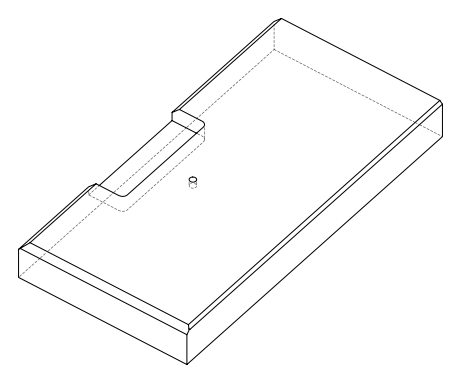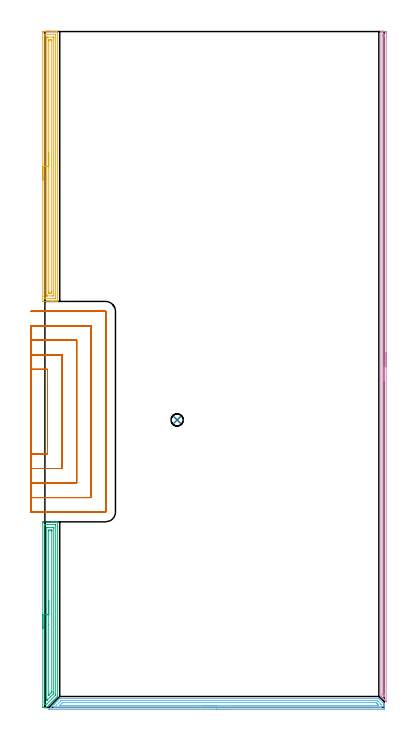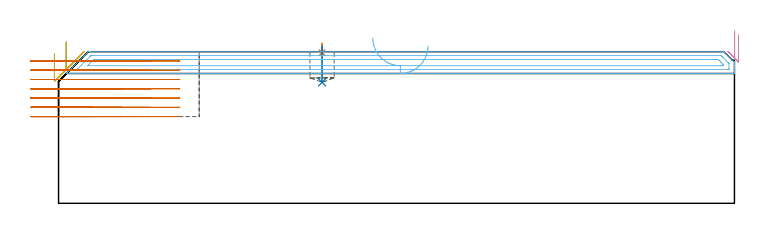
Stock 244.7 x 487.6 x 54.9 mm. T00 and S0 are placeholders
(PLAN: 7 operations, 3 tool changes, 48.6 min)
(1 SPOT_DRILL | STEP1POCKET | NXT0321_9005460120000 | 0.03 min | 1 mm3)
(2 DRILL_BLIND_HOLE_INTO_CENTER | STEP1POCKET | NXT0301_059 | 0.05 min | 604 mm3)
(3 AREA_MILL | FG_CHAMFER_SURFACE | UGT0205_001 | 4.44 min | 8016 mm3)
(4 AREA_MILL_1 | FG_CHAMFER_SURFACE_1 | UGT0205_001 | 7.86 min | 3503 mm3)
(5 AREA_MILL_2 | FG_CHAMFER_SURFACE_2 | UGT0205_001 | 6.48 min | 11512 mm3)
(6 AREA_MILL_3 | FG_CHAMFER_SURFACE_3 | UGT0205_001 | 5.91 min | 7327 mm3)
(7 MILL_SLOT | SLOT_PARTIAL_RECTANGULAR | UGT0201_132 | Follow Part, ap 3.5, ae 75% | 23.84 min | 189019 mm3)
(TOOL NXT0321_9005460120000 | NC Spot Drill, 142deg, 12mm, Carbide, Uncoated | D12 PA142 FL30 Z2)
(TOOL NXT0301_059 | Carbide Drill 8.8mm [860.1-0880-026A1-MM 2214] | D8.8 PA140 FL47 Z2)
(TOOL UGT0205_001 | Chamfer Mill 20 x 3 x 45 deg. | D20 FL50 Z2)
(TOOL UGT0201_132 | Carbide End Mill 14.0 | D14 FL30 Z4)
(OP 1 SPOT_DRILL)
G17 G21 G94 G90
T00 M6
G54
G17 G0 G90 X95.4 Y207.4 S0 M3
G43 Z64.9 H0
G94 G81 G98 Z54.521 F250. R57.9
G80
M5
M2
(OP 2 DRILL_BLIND_HOLE_INTO_CENTER)
G17 G21 G94 G90
T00 M6
G54
G17 G0 G90 X95.4 Y207.4 S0 M3
G43 Z64.9 H1
G94 G81 G98 Z43.8 F250. R56.9
G80
M5
M2
(OP 3 AREA_MILL)
G17 G21 G94 G90
T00 M6
G54
G17 G0 G90 X-1.5 Y56.95 S1061 M3
G43 Z64.9 H0
Z54.2
G94 G1 Y56.988 Z53.328 F250.
Y57.102 Z52.464
Y57.291 Z51.612
Y57.553 Z50.78
Y57.887 Z49.974
Y58.29 Z49.2
Y58.758 Z48.464
Y59.29 Z47.772
Y59.879 Z47.129
Y60.522 Z46.54
Y61.214 Z46.009
Y61.95 Z45.54
Y62.724 Z45.137
Y63.53 Z44.803
Y64.362 Z44.541
Y65.214 Z44.352
Y66.078 Z44.238
Y66.95 Z44.2
Y133.317
X-1.495 Y133.721 Z44.203
X-1.491 Y133.89 Z44.206
X-1.318 Y133.9 Z44.379
X5.176 Z50.87
X5.788 Z51.485
X6.06 Z51.757
X7.828 Z53.523
X8.373 Z54.072
X8.712 Z54.411
X8.9 Z54.599
X9.187 Y133.892 Z54.878
X9.197 Y133.891 Z54.888
X9.2 Y133.762 Z54.9
Y8.155
X9.196 Y7.904 Z54.89
X9.171 Y7.869 Z54.867
X8.857 Y7.556 Z54.555
X8.712 Y7.41 Z54.408
X8.565 Y7.264 Z54.263
X8.419 Y7.117 Z54.116
X8.27 Y6.968 Z53.966
X8.12 Y6.819 Z53.817
X7.98 Y6.679 Z53.678
X7.828 Y6.526 Z53.523
X7.674 Y6.373 Z53.372
X7.541 Y6.24 Z53.239
X7.386 Y6.084 Z53.081
X7.229 Y5.928 Z52.927
X7.103 Y5.802 Z52.8
X6.944 Y5.642 Z52.639
X6.783 Y5.482 Z52.481
X6.664 Y5.363 Z52.362
X6.502 Y5.2 Z52.197
X6.338 Y5.037 Z52.036
X6.225 Y4.924 Z51.923
X6.06 Y4.758 Z51.755
X5.892 Y4.592 Z51.59
X5.787 Y4.486 Z51.484
X5.618 Y4.316 Z51.313
X5.447 Y4.146 Z51.145
X5.176 Y3.875 Z50.874
X5.002 Y3.701 Z50.699
X4.458 Y3.158 Z50.158
X4.112 Y2.81 Z49.808
X3.546 Y2.246 Z49.246
X3.221 Y1.919 Z48.917
X2.635 Y1.335 Z48.334
X1.935 Y0.634 Z47.634
X1.307 Y0.006 Z47.004
X1.283 Y0. Z46.981
X0.925 Z46.624
X0.417 Z46.116
X-0.128 Z45.567
X-1.285 Z44.412
X-1.491 Y0.002 Z44.206
X-1.5 Y0.137 Z44.2
Y66.95
X-0.086 Z45.614
Y131.536
X-0.084 Y131.747 Z45.616
X-0.081 Y131.853 Z45.619
X-0.079 Y131.875 Z45.621
X-0.068 Y131.89 Z45.632
X0.033 Y131.893 Z45.733
X0.395 Y131.899 Z46.095
X7.468 Z53.168
X7.673 Y131.894 Z53.373
X7.759 Y131.89 Z53.459
X7.779 Y131.879 Z53.479
X7.781 Y131.842 Z53.481
X7.784 Y131.754 Z53.484
X7.786 Y131.578 Z53.486
Y131.536
Y9.491
X7.783 Y9.067 Z53.483
X7.78 Y8.962 Z53.48
X7.778 Y8.94 Z53.478
X7.767 Y8.924 Z53.467
X7.739 Y8.892 Z53.439
X7.64 Y8.79 Z53.34
X7.451 Y8.6 Z53.151
X1.214 Y2.365 Z46.914
X0.982 Y2.136 Z46.682
X0.905 Y2.064 Z46.605
X0.844 Y2.01 Z46.544
X0.756 Y2.008 Z46.456
X0.232 Y2.002 Z45.932
X0.027 Y2.006 Z45.727
X-0.059 Y2.01 Z45.641
X-0.079 Y2.021 Z45.621
X-0.081 Y2.058 Z45.619
X-0.084 Y2.146 Z45.616
X-0.086 Y2.322 Z45.614
Y2.365
Y66.95
X1.328 Z47.028
X1.329 Y129.754 Z47.029
X1.33 Y129.832 Z47.03
X1.333 Y129.87 Z47.033
X1.334 Y129.883 Z47.034
X1.351 Y129.89 Z47.051
X1.497 Y129.898 Z47.197
X1.64 Y129.899 Z47.34
X2.379 Y129.9 Z48.079
X5.915 Z51.615
X6.06 Y129.899 Z51.76
X6.205 Y129.896 Z51.905
X6.301 Y129.892 Z52.001
X6.365 Y129.887 Z52.065
X6.367 Y129.858 Z52.067
X6.369 Y129.754 Z52.069
X6.371 Y129.441 Z52.071
Y10.959
X6.369 Y10.382 Z52.069
X6.365 Y10.075 Z52.065
X6.362 Y9.973 Z52.062
X5.976 Y9.576 Z51.676
X1.437 Y5.037 Z47.137
X1.394 Y4.998 Z47.094
X1.349 Y4.959 Z47.049
X1.336 Y5.037 Z47.036
X1.333 Y5.115 Z47.033
X1.33 Y5.349 Z47.03
X1.329 Y5.928 Z47.029
Y6.242
X1.328 Y66.95 Z47.028
X2.743 Z48.443
Y127.081
X2.747 Y127.748 Z48.447
X2.75 Y127.846 Z48.45
X2.754 Y127.89 Z48.454
X2.799 Y127.892 Z48.499
X3.002 Y127.896 Z48.702
X3.408 Y127.9 Z49.108
X3.48 Z49.18
X4.364 Z50.064
X4.72 Y127.898 Z50.42
X4.898 Y127.894 Z50.598
X4.941 Y127.89 Z50.641
X4.951 Y127.885 Z50.651
X4.953 Y127.872 Z50.653
X4.955 Y127.815 Z50.655
X4.957 Y127.302 Z50.657
Y127.081
Y11.494
X4.955 Y11.273 Z50.655
X4.953 Y11.106 Z50.653
X4.95 Y11.026 Z50.65
X4.907 Y10.968 Z50.607
X4.753 Y10.809 Z50.453
X4.333 Y10.382 Z50.033
X2.981 Y9.031 Z48.681
X2.899 Y8.951 Z48.599
X2.795 Y8.852 Z48.495
X2.757 Y8.817 Z48.457
X2.75 Y8.863 Z48.45
X2.747 Y8.956 Z48.447
X2.744 Y9.27 Z48.444
X2.743 Y59.851 Z48.443
Y66.95
Y67.822 Z48.481
Y68.686 Z48.595
Y69.538 Z48.783
Y70.37 Z49.046
Y71.176 Z49.38
Y71.95 Z49.782
Y72.686 Z50.251
Y73.378 Z50.782
Y74.021 Z51.372
Y74.61 Z52.015
Y75.142 Z52.707
Y75.61 Z53.443
Y76.013 Z54.217
Y76.347 Z55.022
Y76.609 Z55.854
Y76.798 Z56.706
Y76.912 Z57.571
Y76.95 Z58.443
G0 Z64.9
M5
M2
(OP 4 AREA_MILL_1)
G17 G21 G94 G90
T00 M6
G54
G17 G0 G90 X246.2 Y255.85 S1061 M3
G43 Z64.9 H0
Z61.1
G94 G1 Y255.812 Z60.228 F250.
Y255.698 Z59.364
Y255.509 Z58.512
Y255.247 Z57.68
Y254.913 Z56.874
Y254.51 Z56.1
Y254.041 Z55.364
Y253.51 Z54.672
Y252.921 Z54.029
Y252.278 Z53.44
Y251.586 Z52.908
Y250.85 Z52.44
Y250.076 Z52.037
Y249.27 Z51.703
Y248.438 Z51.441
Y247.586 Z51.252
Y246.722 Z51.138
Y245.85 Z51.1
Y4.336
X246.195 Y4.119 Z51.103
X246.193 Y4.118 Z51.104
X246.18 Y4.119 Z51.118
X245.779 Y4.521 Z51.521
X245.634 Y4.664 Z51.663
X245.585 Y4.714 Z51.714
X245.388 Y4.912 Z51.911
X245.338 Y4.961 Z51.959
X245.287 Y5.012 Z52.012
X245.093 Y5.207 Z52.206
X245.041 Y5.257 Z52.256
X244.99 Y5.31 Z52.309
X244.797 Y5.502 Z52.502
X244.745 Y5.554 Z52.552
X244.692 Y5.608 Z52.607
X244.502 Y5.798 Z52.797
X244.448 Y5.85 Z52.849
X244.394 Y5.905 Z52.905
X244.206 Y6.093 Z53.093
X244.152 Y6.147 Z53.145
X244.097 Y6.203 Z53.202
X243.911 Y6.389 Z53.388
X243.855 Y6.443 Z53.442
X243.799 Y6.501 Z53.5
X243.616 Y6.684 Z53.683
X243.559 Y6.74 Z53.738
X243.501 Y6.798 Z53.798
X243.32 Y6.979 Z53.979
X243.262 Y7.036 Z54.035
X243.204 Y7.096 Z54.095
X243.025 Y7.275 Z54.274
X242.966 Y7.333 Z54.331
X242.511 Y7.789 Z54.786
X242.406 Y7.897 Z54.891
X242.4 Y8.287 Z54.9
Y487.432
X242.402 Y487.59 Z54.888
X242.443 Y487.593 Z54.848
X242.825 Y487.6 Z54.474
X243.186 Z54.113
X243.855 Z53.44
X245.079 Z52.218
X245.634 Y487.597 Z51.66
X246.191 Y487.592 Z51.105
X246.193 Y487.546 Z51.103
X246.199 Y486.986 Z51.101
X246.2 Y486.418 Z51.1
Y245.85
X244.786 Z52.514
Y9.139
X244.782 Y8.287 Z52.518
X244.78 Y8.252 Z52.52
X244.745 Y8.017 Z52.555
X244.469 Y8.287 Z52.831
X243.855 Y8.907 Z53.445
X243.821 Y9.18 Z53.479
X243.818 Y9.218 Z53.482
X243.814 Y10.073 Z53.486
Y10.114
Y484.347
X243.817 Y485.199 Z53.483
X243.819 Y485.236 Z53.481
X243.855 Y485.59 Z53.445
X244.351 Y485.595 Z52.949
X244.745 Y485.59 Z52.555
X244.781 Y485.199 Z52.519
X244.783 Y485.161 Z52.517
X244.786 Y484.306 Z52.514
Y245.85
Y244.978 Z52.552
Y244.113 Z52.666
Y243.262 Z52.855
Y242.43 Z53.117
Y241.624 Z53.451
Y240.85 Z53.854
Y240.114 Z54.323
Y239.422 Z54.854
Y238.779 Z55.443
Y238.19 Z56.086
Y237.658 Z56.778
Y237.19 Z57.514
Y236.787 Z58.288
Y236.453 Z59.094
Y236.191 Z59.926
Y236.002 Z60.778
Y235.888 Z61.643
Y235.85 Z62.514
G0 Z64.9
M5
M2
(OP 5 AREA_MILL_2)
G17 G21 G94 G90
T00 M6
G54
G17 G0 G90 X-1.5 Y380.25 S1061 M3
G43 Z64.9 H0
Z54.2
G94 G1 Y380.288 Z53.328 F250.
Y380.402 Z52.464
Y380.591 Z51.612
Y380.853 Z50.78
Y381.187 Z49.974
Y381.59 Z49.2
Y382.058 Z48.464
Y382.59 Z47.772
Y383.179 Z47.129
Y383.822 Z46.54
Y384.514 Z46.009
Y385.25 Z45.54
Y386.024 Z45.137
Y386.83 Z44.803
Y387.662 Z44.541
Y388.513 Z44.352
Y389.378 Z44.238
Y390.25 Z44.2
Y486.605
X-1.499 Y487.004 Z44.201
X-1.495 Y487.491 Z44.203
X-1.491 Y487.591 Z44.206
X-1.012 Y487.596 Z44.685
X-0.422 Y487.6 Z45.275
X5.176 Z50.871
X5.763 Z51.461
X6.06 Z51.757
X7.828 Z53.523
X8.422 Z54.121
X8.712 Z54.411
X8.873 Z54.572
X9.185 Y487.593 Z54.876
X9.197 Y487.591 Z54.888
X9.2 Y487.45 Z54.9
Y293.05
X9.197 Y292.909 Z54.888
X9.185 Y292.907 Z54.876
X8.872 Y292.9 Z54.572
X8.422 Z54.121
X7.828 Z53.523
X5.763 Z51.461
X5.176 Z50.871
X4.586 Z50.281
X-1.307 Y292.901 Z44.39
X-1.492 Y292.91 Z44.206
X-1.499 Y293.095 Z44.199
X-1.5 Y296.519 Z44.2
Y390.25
X-0.086 Z45.614
Y485.221
X-0.084 Y485.433 Z45.616
X-0.081 Y485.539 Z45.619
X-0.079 Y485.583 Z45.621
X0.005 Y485.59 Z45.705
X0.382 Y485.598 Z46.082
X0.756 Y485.599 Z46.456
X1.264 Y485.6 Z46.964
X7.453 Y485.599 Z53.153
X7.671 Y485.595 Z53.371
X7.768 Y485.59 Z53.468
X7.779 Y485.588 Z53.479
X7.781 Y485.573 Z53.481
X7.784 Y485.53 Z53.484
X7.785 Y485.441 Z53.485
X7.786 Y485.264 Z53.486
Y295.279
X7.784 Y295.067 Z53.484
X7.781 Y294.961 Z53.481
X7.779 Y294.917 Z53.479
X7.695 Y294.91 Z53.395
X7.318 Y294.902 Z53.018
X6.944 Y294.901 Z52.644
X6.436 Y294.9 Z52.136
X0.247 Y294.901 Z45.947
X0.029 Y294.904 Z45.729
X-0.068 Y294.91 Z45.632
X-0.079 Y294.912 Z45.621
X-0.081 Y294.927 Z45.619
X-0.084 Y294.97 Z45.616
X-0.085 Y295.059 Z45.615
X-0.086 Y295.236 Z45.614
Y390.25
X1.328 Z47.028
X1.329 Y482.546 Z47.029
Y482.859
X1.334 Y483.437 Z47.034
X1.336 Y483.585 Z47.036
X1.483 Y483.595 Z47.183
X1.64 Y483.598 Z47.34
X2.363 Y483.6 Z48.063
X5.899 Z51.599
X6.06 Y483.599 Z51.76
X6.221 Y483.597 Z51.921
X6.328 Y483.593 Z52.028
X6.363 Y483.59 Z52.063
X6.365 Y483.578 Z52.065
X6.368 Y483.542 Z52.068
X6.37 Y483.437 Z52.07
X6.371 Y483.124 Z52.071
X6.372 Y482.546 Z52.072
X6.371 Y297.954 Z52.071
X6.37 Y297.641 Z52.07
X6.366 Y297.063 Z52.066
X6.364 Y296.915 Z52.064
X6.217 Y296.905 Z51.917
X6.06 Y296.902 Z51.76
X5.337 Y296.9 Z51.037
X1.801 Z47.501
X1.64 Y296.901 Z47.34
X1.479 Y296.903 Z47.179
X1.372 Y296.907 Z47.072
X1.337 Y296.91 Z47.037
X1.335 Y296.922 Z47.035
X1.332 Y296.958 Z47.032
X1.33 Y297.063 Z47.03
X1.329 Y297.376 Z47.029
Y297.954
X1.328 Y390.25 Z47.028
X2.743 Z48.443
Y480.762
X2.744 Y481.432 Z48.444
X2.747 Y481.529 Z48.447
X2.749 Y481.58 Z48.449
X2.786 Y481.59 Z48.486
X2.993 Y481.595 Z48.693
X3.408 Y481.6 Z49.108
X3.462 Z49.162
X4.346 Z50.046
X4.722 Y481.597 Z50.422
X4.91 Y481.593 Z50.61
X4.95 Y481.59 Z50.65
X4.953 Y481.558 Z50.653
X4.955 Y481.503 Z50.655
X4.957 Y480.983 Z50.657
Y480.762
Y299.738
X4.956 Y299.068 Z50.656
X4.953 Y298.971 Z50.653
X4.951 Y298.92 Z50.651
X4.914 Y298.91 Z50.614
X4.707 Y298.905 Z50.407
X4.292 Y298.9 Z49.992
X4.239 Z49.939
X3.354 Z49.054
X2.978 Y298.903 Z48.678
X2.791 Y298.907 Z48.491
X2.75 Y298.91 Z48.45
X2.747 Y298.942 Z48.447
X2.745 Y298.997 Z48.445
X2.743 Y299.517 Z48.443
Y299.738
Y390.25
Y391.122 Z48.481
Y391.986 Z48.595
Y392.838 Z48.783
Y393.67 Z49.046
Y394.476 Z49.38
Y395.25 Z49.782
Y395.986 Z50.251
Y396.678 Z50.782
Y397.321 Z51.372
Y397.91 Z52.015
Y398.441 Z52.707
Y398.91 Z53.443
Y399.313 Z54.216
Y399.647 Z55.022
Y399.909 Z55.854
Y400.098 Z56.706
Y400.212 Z57.571
Y400.25 Z58.443
G0 Z64.9
M5
M2
(OP 6 AREA_MILL_3)
G17 G21 G94 G90
T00 M6
G54
G17 G0 G90 X133.75 Y-1.5 S1061 M3
G43 Z64.9 H0
Z57.
G94 G1 X133.712 Z56.128 F250.
X133.598 Z55.263
X133.409 Z54.412
X133.147 Z53.58
X132.813 Z52.774
X132.41 Z52.
X131.942 Z51.264
X131.411 Z50.572
X130.821 Z49.929
X130.178 Z49.339
X129.486 Z48.808
X128.75 Z48.34
X127.976 Z47.937
X127.17 Z47.603
X126.338 Z47.341
X125.487 Z47.152
X124.622 Z47.038
X123.75 Z47.
X2.947
X2.819 Y-1.493 Z47.006
X2.947 Y-1.355 Z47.144
X3.111 Y-1.189 Z47.31
X3.23 Y-1.07 Z47.429
X3.393 Y-0.906 Z47.591
X3.522 Y-0.776 Z47.72
X4.11 Y-0.19 Z48.31
X4.284 Y-0.015 Z48.483
X4.402 Y0.103 Z48.6
X4.99 Y0.69 Z49.19
X5.176 Y0.877 Z49.375
X5.282 Y0.983 Z49.481
X5.87 Y1.57 Z50.07
X6.513 Y2.214 Z50.713
X7.405 Y3.105 Z51.604
X8.296 Y3.997 Z52.496
X9.188 Y4.888 Z53.387
X10.525 Y6.226 Z54.724
X10.694 Y6.397 Z54.889
X11.417 Y6.4 Z54.9
X240.541
X240.895 Y6.396 Z54.89
X241.237 Y6.064 Z54.562
X244.557 Y2.743 Z51.24
X244.69 Y2.606 Z51.103
X244.7 Y2.452 Z50.952
Y1.57 Z50.069
Y1.27 Z49.769
Y0.69 Z49.186
Y-0.48 Z48.017
X244.696 Y-1.07 Z47.425
X244.69 Y-1.49 Z47.004
X244.538 Y-1.495 Z47.001
X244.107 Y-1.5 Z47.
X123.75
Y-0.086 Z48.414
X6.959
X6.852 Y-0.085 Z48.415
X6.716 Y-0.079 Z48.421
X6.686 Y-0.073 Z48.427
X6.692 Y-0.065 Z48.435
X6.759 Y0.008 Z48.508
X11.417 Y4.667 Z53.167
X11.632 Y4.877 Z53.377
X11.731 Y4.969 Z53.469
X11.916 Y4.979 Z53.479
X12.308 Y4.985 Z53.485
X12.414 Y4.986 Z53.486
X239.65 Y4.985 Z53.485
X239.757 Y4.983 Z53.483
X239.848 Y4.979 Z53.479
X240.222 Y4.621 Z53.121
X240.438 Y4.411 Z52.911
X240.541 Y4.309 Z52.809
X242.4 Y2.45 Z50.95
X242.474 Y2.376 Z50.876
X242.613 Y2.231 Z50.731
X242.69 Y2.146 Z50.646
X242.695 Y2.125 Z50.625
X242.699 Y2.08 Z50.58
Y0.32 Z48.82
X242.69 Y-0.051 Z48.449
X242.684 Y-0.08 Z48.42
X242.667 Y-0.082 Z48.418
X242.619 Y-0.085 Z48.415
X238.619 Y-0.086 Z48.414
X123.75
Y1.328 Z49.828
X10.666 Y1.329 Z49.829
X10.555 Y1.334 Z49.834
X10.565 Y1.353 Z49.853
X10.651 Y1.446 Z49.946
X10.771 Y1.57 Z50.07
X12.419 Y3.22 Z51.72
X12.531 Y3.33 Z51.83
X12.757 Y3.548 Z52.048
X12.774 Y3.563 Z52.063
X12.809 Y3.566 Z52.066
X12.873 Y3.569 Z52.069
X12.955 Y3.571 Z52.071
X237.867
X238.517 Y3.568 Z52.068
X238.758 Y3.564 Z52.064
X238.832 Y3.557 Z52.057
X238.91 Y3.483 Z51.983
X239.068 Y3.33 Z51.83
X239.65 Y2.751 Z51.251
X239.95 Y2.45 Z50.95
X240.541 Y1.855 Z50.355
X240.677 Y1.712 Z50.212
X240.69 Y1.57 Z50.07
X240.696 Y1.417 Z49.917
X240.691 Y1.362 Z49.862
X240.685 Y1.335 Z49.835
X240.663 Y1.334 Z49.834
X240.541 Y1.331 Z49.831
X239.894 Y1.329 Z49.829
X239.65 Y1.328 Z49.828
X123.75
X122.879 Z49.866
X122.014 Z49.98
X121.162 Z50.169
X120.33 Z50.431
X119.524 Z50.765
X118.75 Z51.168
X118.014 Z51.637
X117.322 Z52.168
X116.679 Z52.757
X116.09 Z53.401
X115.559 Z54.093
X115.09 Z54.828
X114.687 Z55.602
X114.353 Z56.408
X114.091 Z57.24
X113.902 Z58.092
X113.788 Z58.957
X113.75 Z59.828
G0 Z64.9
M5
M2
(OP 7 MILL_SLOT)
G17 G21 G94 G90
T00 M6
G54
G17 G0 G90 X-10. Y182.884 S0 M3
G43 Z64.9 H0
Z51.543
G94 G1 X-7. Y182.899 F250.
X-6.78 Y182.9 F500.
X1.9
Y243.9
X-6.784
X-7. Y243.901
X-10. Y243.916 F250.
Y172.378
X-7. Y172.399
X-6.78 Y172.4 F500.
X12.4
Y254.4
X-6.784
X-7. Y254.401
X-10. Y254.421 F250.
Y161.867
X-7. Y161.899
G2 X-6.78 Y161.9 R21. F500.
G1 X22.9
Y264.9
X-6.784
G2 X-7. Y264.901 R21.
G1 X-10. Y264.932 F250.
X-9.999 Y151.335
X-7. Y151.398
G2 X-6.78 Y151.4 R10.5 F500.
G1 X33.4
Y275.4
X-6.784
G2 X-7. Y275.402 R10.5
G1 X-9.999 Y275.464 F250.
X-9.78 Y140.9
X-6.78
X43.7 F500.
G3 X43.9 Y141.1 R0.2
G1 Y285.7
G3 X43.7 Y285.9 R0.2
G1 X-6.784
X-9.784 F250.
G0 X-10. Y182.9 Z48.186
G1 X-7.
X1.9 F500.
Y243.9
X-7.
X-10. F250.
Y172.4
X-7.
X12.4 F500.
Y254.4
X-7.
X-10. F250.
Y161.9
X-7.
X22.9 F500.
Y264.9
X-7.
X-10. F250.
Y151.4
X-7.
X33.4 F500.
Y275.4
X-7.
X-10. F250.
Y140.9
X-7.
X43.7 F500.
G3 X43.9 Y141.1 R0.2
G1 Y285.7
G3 X43.7 Y285.9 R0.2
G1 X-7.
X-10. F250.
G0 Y182.9 Z44.829
G1 X-7.
X1.9 F500.
Y243.9
X-7.
X-10. F250.
Y172.4
X-7.
X12.4 F500.
Y254.4
X-7.
X-10. F250.
Y161.9
X-7.
X22.9 F500.
Y264.9
X-7.
X-10. F250.
Y151.4
X-7.
X33.4 F500.
Y275.4
X-7.
X-10. F250.
Y140.9
X-7.
X43.7 F500.
G3 X43.9 Y141.1 R0.2
G1 Y285.7
G3 X43.7 Y285.9 R0.2
G1 X-7.
X-10. F250.
G0 Y182.9 Z41.471
G1 X-7.
X1.9 F500.
Y243.9
X-7.
X-10. F250.
Y172.4
X-7.
X12.4 F500.
Y254.4
X-7.
X-10. F250.
Y161.9
X-7.
X22.9 F500.
Y264.9
X-7.
X-10. F250.
Y151.4
X-7.
X33.4 F500.
Y275.4
X-7.
X-10. F250.
Y140.9
X-7.
X43.7 F500.
G3 X43.9 Y141.1 R0.2
G1 Y285.7
G3 X43.7 Y285.9 R0.2
G1 X-7.
X-10. F250.
G0 Y182.9 Z38.114
G1 X-7.
X1.9 F500.
Y243.9
X-7.
X-10. F250.
Y172.4
X-7.
X12.4 F500.
Y254.4
X-7.
X-10. F250.
Y161.9
X-7.
X22.9 F500.
Y264.9
X-7.
X-10. F250.
Y151.4
X-7.
X33.4 F500.
Y275.4
X-7.
X-10. F250.
Y140.9
X-7.
X43.7 F500.
G3 X43.9 Y141.1 R0.2
G1 Y285.7
G3 X43.7 Y285.9 R0.2
G1 X-7.
X-10. F250.
G0 Y182.9 Z34.757
G1 X-7.
X1.9 F500.
Y243.9
X-7.
X-10. F250.
Y172.4
X-7.
X12.4 F500.
Y254.4
X-7.
X-10. F250.
Y161.9
X-7.
X22.9 F500.
Y264.9
X-7.
X-10. F250.
Y151.4
X-7.
X33.4 F500.
Y275.4
X-7.
X-10. F250.
Y140.9
X-7.
X43.7 F500.
G3 X43.9 Y141.1 R0.2
G1 Y285.7
G3 X43.7 Y285.9 R0.2
G1 X-7.
X-10. F250.
G0 Y182.9 Z31.4
G1 X-7.
X1.9 F500.
Y243.9
X-7.
X-10. F250.
Y172.4
X-7.
X12.4 F500.
Y254.4
X-7.
X-10. F250.
Y161.9
X-7.
X22.9 F500.
Y264.9
X-7.
X-10. F250.
Y151.4
X-7.
X33.4 F500.
Y275.4
X-7.
X-10. F250.
Y140.9
X-7.
X43.7 F500.
G3 X43.9 Y141.1 R0.2
G1 Y285.7
G3 X43.7 Y285.9 R0.2
G1 X-7.
X-10. F250.
G0 Z64.9
M5
M2
